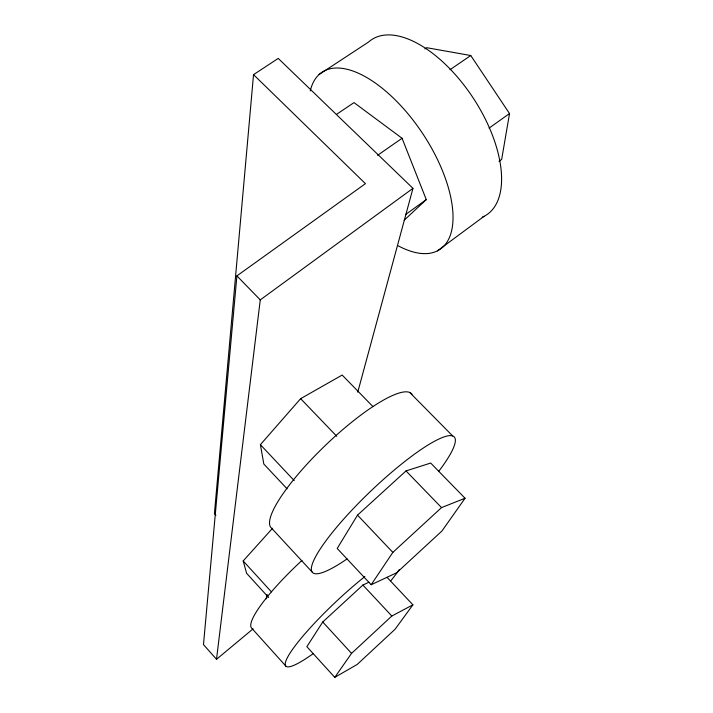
<?xml version="1.0" encoding="UTF-8"?>
<svg xmlns="http://www.w3.org/2000/svg" width="713" height="713" viewBox="0 0 713 713"><rect width="100%" height="100%" fill="white"/><g stroke="black" fill="none" stroke-linecap="round" stroke-linejoin="round"><path stroke-width="1.07" d="M357.757 392.15L412.961 188.348L278.23 58.404L253.534 74.651L214.417 513.69L215.914 515.321M253.534 74.651L365.43 183.66L236.903 275.886L203.481 644.605L216.511 659.293L253.106 628.83M216.511 659.293L260.263 299.888L412.961 188.348M424.85 48.912L426.668 47.691L470.758 55.525L509.519 113.563L501.676 159.391L498.984 161.343M266.252 598.858L267.143 594.499M357.525 515.134L337.204 548.457L371.17 584.731L396.686 572.753L441.989 530.953L465.045 498.244L430.697 463.049L406.018 470.919L357.525 515.134L392.836 552.388L371.17 584.731M368.844 582.289L362.89 585.052L322.748 622.003L306.866 646.673L334.771 677.35L357.151 664.48L395.082 629.249L412.907 604.829L387.025 577.334M334.771 677.35L351.554 653.375L391.829 616.032L412.907 604.829M287.063 488.815L263.819 464.02L260.388 444.662L300.636 398.665L342.178 375.056L372.917 406.562M268.641 597.494L246.609 573.305L243.186 560.944L272.589 528.244M404.146 220.272L426.285 199.613L402.07 138.277L354.005 102.61L336.527 114.365M392.836 552.388L441.534 507.594L465.045 498.244M437.399 250.869L484.1 216.306M405.688 214.461L426.285 199.613M489.082 128.108L509.519 113.563M377.551 155.318L402.07 138.277M449.939 69.749L470.758 55.525M319.13 74.491L368.585 42.014A104.775 52.851 56.8 0 1 473.78 98.902A104.775 52.851 56.8 0 1 482.202 217.198M409.725 392.453L452.657 435.946M236.903 275.886L260.263 299.888M406.018 470.919L441.534 507.594M300.636 398.665L336.741 436.258M260.388 444.662L294.184 480.58M362.89 585.052L391.829 616.032M312.053 571.924L270.637 527.183A97.084 22.165 -43.7 0 1 328.666 442.265A97.084 22.165 -43.7 0 1 412.016 394.289M322.748 622.003L351.554 653.375M243.186 560.944L271.377 591.835M285.993 666.245L251.849 628.349A80.819 15.231 -43 0 1 302.018 560.365M310.28 90.916A106.406 49.848 56.4 0 1 384.753 90.319A106.406 49.848 56.4 0 1 452.719 210.335A106.406 49.848 56.4 0 1 397.916 245.664M347.088 558.894A98.055 18.511 -43.7 0 1 323.203 544.598A98.055 18.511 -43.7 0 1 426.107 446.213A98.055 18.511 -43.7 0 1 438.878 471.133M399.209 569.642A81.487 12.682 -43.2 0 1 390.893 580.703M312.936 653.83A81.487 12.682 -43.2 0 1 291.189 651.343A81.487 12.682 -43.2 0 1 364.842 576.585"/></g></svg>
